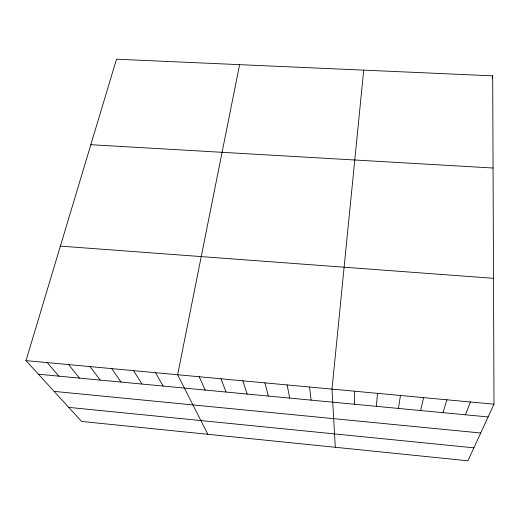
<?xml version="1.0" encoding="UTF-8"?>
<svg xmlns="http://www.w3.org/2000/svg" width="520" height="520" viewBox="0 0 520 520"><rect width="100%" height="100%" fill="white"/><g stroke="black" fill="none" stroke-linecap="round" stroke-linejoin="round"><path stroke-width="0.78" d="M354.497 404.255L354.666 391.216M376.396 406.334L377.488 393.341M363.714 70.135L332 389.11L335.29 447.285M398.437 408.434L400.465 395.479M239.597 64.649L177.632 374.745L207.831 434.298M492.174 78.169L492.694 75.842L116.506 59.209L26 360.633L81.588 421.441L467.896 460.791L494 404.183L492.694 75.842M420.635 410.54L423.605 397.631M442.975 412.666L446.901 399.802M465.465 414.804L470.373 401.986M90.838 144.709L493.058 168.012M60.385 246.123L493.5 278.317M26 360.633L494 404.183M38.415 374.212L488.111 416.956M54.119 391.391L480.714 432.998M68.731 407.368L473.876 447.824M47.223 362.609L58.864 376.155M68.588 364.591L79.443 378.112M90.097 366.594L100.159 380.081M111.755 368.615L121.01 382.063M133.562 370.643L141.999 384.059M155.519 372.684L163.131 386.068M199.238 376.753L205.179 390.065M220.987 378.775L226.096 392.054M242.892 380.816L247.143 394.05M264.94 382.87L268.333 396.065M287.144 384.93L289.659 398.093M309.498 387.01L311.129 400.134"/></g></svg>
